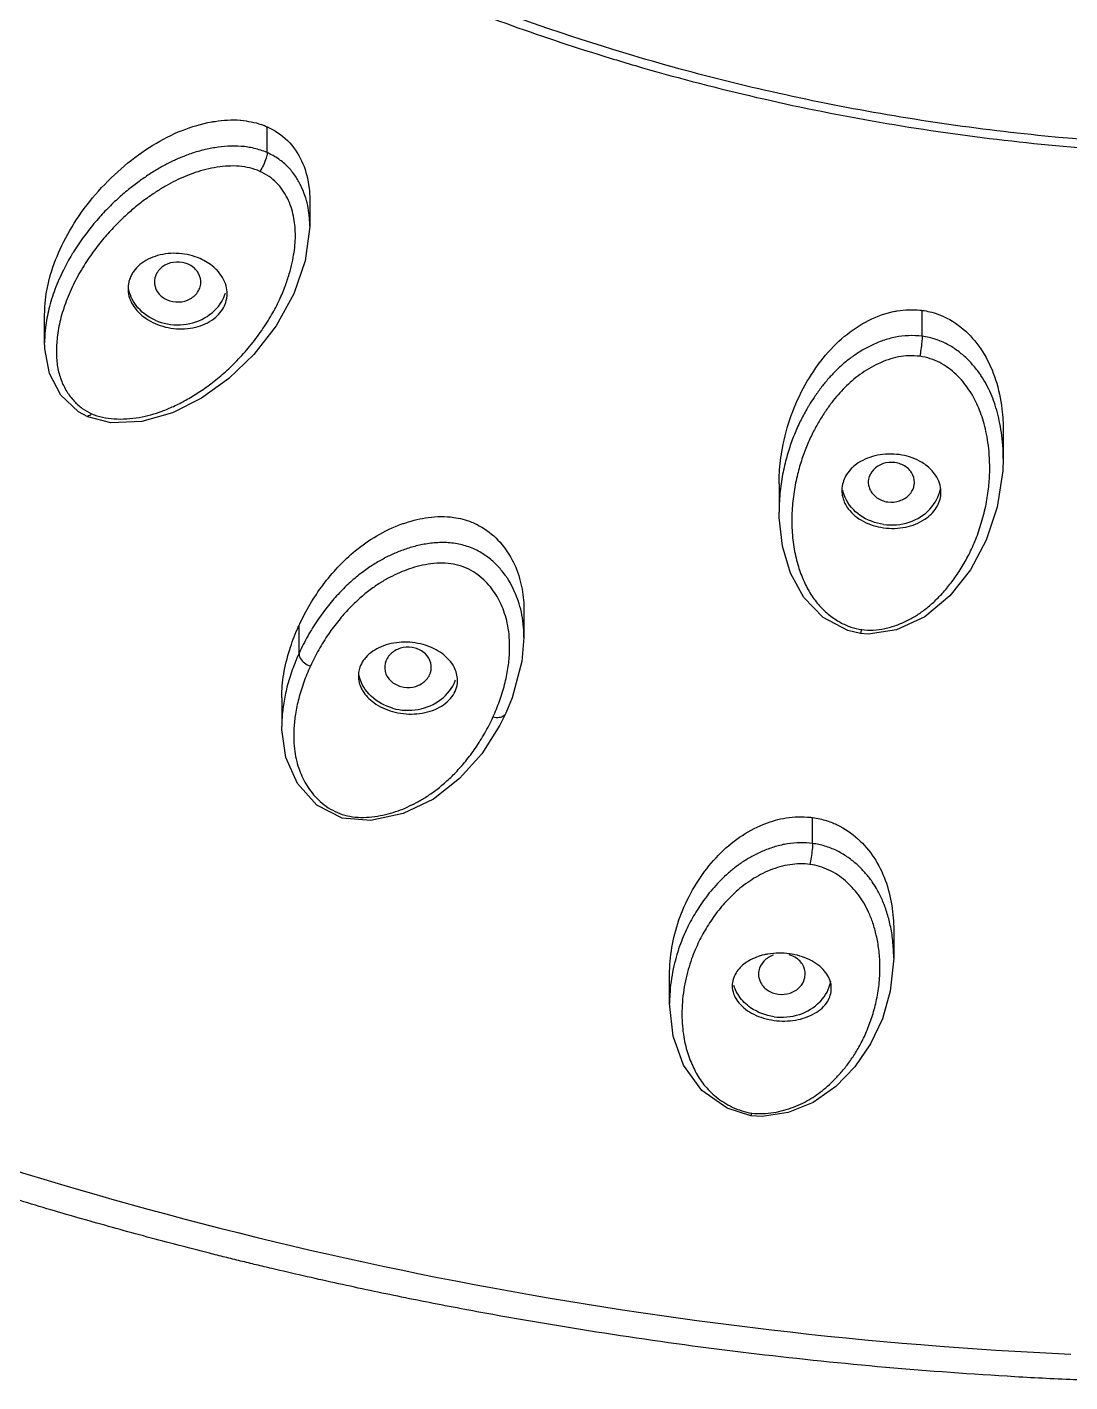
# Model space of a CAD drawing. Extents: x -1802 to -1505, y -7177 to -6757.
# Drawn here: x -1741 to -1725.22, y -6969.91 to -6949.41 of the extents above; entities that cross this region are included whole.
import ezdxf

# ---------------------------------------------------------------- set-up
doc = ezdxf.new("R2010")
doc.units = 0
doc.header["$LTSCALE"] = 5
doc.header["$MEASUREMENT"] = 0
doc.layers.add('DWG', color=7, linetype='CONTINUOUS')

msp = doc.modelspace()

# ---------------------------------------------------------------- linework, layer by layer
at = {"layer": 'DWG'}
for p, q in [((-1737.372, -6951.311), (-1737.372, -6950.919)), ((-1736.727, -6952.022), (-1736.727, -6952.428)), ((-1727.458, -6954.09), (-1727.458, -6953.698)), ((-1740.738, -6954.184), (-1740.738, -6953.755)), ((-1740.738, -6954.154), (-1740.738, -6954.184)), ((-1740.085, -6955.309), (-1740.228, -6955.231)), ((-1739.737, -6955.397), (-1740.086, -6955.309)), ((-1739.27, -6955.381), (-1739.737, -6955.397)), ((-1726.231, -6955.531), (-1726.231, -6955.942)), ((-1726.231, -6955.937), (-1726.237, -6956.125)), ((-1729.623, -6956.322), (-1729.623, -6956.75)), ((-1733.486, -6958.234), (-1733.486, -6958.648)), ((-1736.887, -6958.883), (-1736.887, -6958.461)), ((-1728.586, -6958.542), (-1728.955, -6958.343)), ((-1733.486, -6958.648), (-1733.516, -6959.011)), ((-1728.393, -6958.587), (-1728.586, -6958.542)), ((-1733.516, -6959.011), (-1733.661, -6959.56)), ((-1737.15, -6959.554), (-1737.15, -6959.989)), ((-1733.661, -6959.56), (-1733.757, -6959.793)), ((-1733.757, -6959.793), (-1733.848, -6959.976)), ((-1733.757, -6959.793), (-1733.757, -6959.793)), ((-1737.149, -6960.04), (-1737.15, -6959.989)), ((-1733.848, -6959.976), (-1734.123, -6960.407)), ((-1729.117, -6961.764), (-1729.117, -6961.372)), ((-1727.889, -6963.071), (-1727.889, -6963.5)), ((-1731.282, -6964.189), (-1731.282, -6963.75))]:
    msp.add_line(p, q, dxfattribs=at)
for points in [[(-1736.727, -6952.428), (-1736.794, -6952.948), (-1736.968, -6953.45), (-1737.236, -6953.932), (-1737.573, -6954.364), (-1737.952, -6954.73), (-1738.364, -6955.025), (-1738.803, -6955.248), (-1739.27, -6955.381)], [(-1740.665, -6954.651), (-1740.735, -6954.279), (-1740.738, -6954.152)], [(-1740.228, -6955.231), (-1740.492, -6954.98), (-1740.665, -6954.651)], [(-1726.237, -6956.125), (-1726.322, -6956.675), (-1726.489, -6957.173), (-1726.73, -6957.625), (-1727.04, -6958.018), (-1727.419, -6958.335), (-1727.847, -6958.534)], [(-1728.955, -6958.343), (-1729.249, -6958.043), (-1729.45, -6957.675), (-1729.572, -6957.268), (-1729.622, -6956.83), (-1729.623, -6956.75)], [(-1728.393, -6958.587), (-1728.386, -6958.575), (-1728.373, -6958.529)], [(-1727.847, -6958.534), (-1728.274, -6958.597), (-1728.393, -6958.587)], [(-1734.123, -6960.407), (-1734.459, -6960.783), (-1734.856, -6961.092), (-1735.312, -6961.313), (-1735.801, -6961.418), (-1736.235, -6961.379), (-1736.619, -6961.183), (-1736.913, -6960.856), (-1737.087, -6960.465), (-1737.149, -6960.04)], [(-1727.889, -6963.501), (-1727.941, -6964), (-1728.061, -6964.416), (-1728.239, -6964.798), (-1728.477, -6965.146), (-1728.766, -6965.444), (-1729.108, -6965.684), (-1729.488, -6965.835)], [(-1730.795, -6965.502), (-1731.071, -6965.118), (-1731.228, -6964.679), (-1731.282, -6964.184)], [(-1730.051, -6965.883), (-1730.412, -6965.771), (-1730.795, -6965.502)], [(-1729.488, -6965.835), (-1729.878, -6965.894), (-1730.051, -6965.883)], [(-1730.051, -6965.883), (-1730.046, -6965.877), (-1730.036, -6965.844)]]:
    msp.add_lwpolyline(points, dxfattribs=at)
for points, start_tangent, end_tangent in [([(-1778.246, -6921.242), (-1778.171, -6923.758), (-1776.957, -6931.55), (-1774.296, -6939.067), (-1770.259, -6946.111), (-1764.95, -6952.498), (-1758.508, -6958.061), (-1751.109, -6962.647), (-1742.947, -6966.136), (-1734.238, -6968.437), (-1725.208, -6969.491)], (-0.000085, -1), (0.998958, -0.04564)), ([(-1752.046, -6925.766), (-1752.027, -6926.572), (-1751.68, -6929.662), (-1750.903, -6932.694), (-1749.709, -6935.623), (-1748.114, -6938.406), (-1746.142, -6941.003), (-1743.821, -6943.376), (-1741.186, -6945.49), (-1738.275, -6947.315), (-1735.13, -6948.824), (-1732.182, -6949.88)], (0.005647, -0.999984), (0.956466, -0.291842)), ([(-1732.138, -6949.752), (-1737.115, -6947.756), (-1741.586, -6944.993), (-1745.355, -6941.594), (-1748.337, -6937.651), (-1750.441, -6933.262), (-1751.565, -6928.596), (-1751.746, -6925.77)], (-0.955944, 0.293548), (0.000073, 1)), ([(-1722.246, -6951.225), (-1725.603, -6951.06), (-1728.913, -6950.567), (-1732.138, -6949.752)], (-1, 0), (-0.955944, 0.293548)), ([(-1732.182, -6949.88), (-1731.797, -6949.995)], (0.956466, -0.291842), (0.959937, -0.280216)), ([(-1731.797, -6949.995), (-1728.325, -6950.811), (-1724.764, -6951.259), (-1722.248, -6951.351)], (0.959937, -0.280216), (1, -0.000047)), ([(-1739.923, -6951.892), (-1739.528, -6951.509), (-1739.1, -6951.199), (-1738.658, -6950.975), (-1738.211, -6950.846)], (0.665619, 0.746292), (0.984303, 0.176487)), ([(-1738.211, -6950.846), (-1738.16, -6950.838)], (0.984303, 0.176487), (0.988282, 0.152641)), ([(-1738.16, -6950.838), (-1737.778, -6950.82)], (0.988282, 0.152641), (0.9971, -0.076096)), ([(-1737.778, -6950.82), (-1737.769, -6950.821), (-1737.458, -6950.885)], (0.9971, -0.076096), (0.945754, -0.324884)), ([(-1737.458, -6950.885), (-1737.423, -6950.898)], (0.945754, -0.324884), (0.934686, -0.355474)), ([(-1737.423, -6950.898), (-1737.372, -6950.919)], (0.934686, -0.355474), (0.915448, -0.402437)), ([(-1737.372, -6950.919), (-1737.062, -6951.128)], (0.915448, -0.402437), (0.709095, -0.705113)), ([(-1738.161, -6951.236), (-1738.349, -6951.275), (-1738.528, -6951.328), (-1738.696, -6951.393), (-1738.854, -6951.466)], (-0.986933, -0.161131), (-0.893186, -0.449688)), ([(-1737.966, -6951.214), (-1738.161, -6951.236)], (-0.998389, -0.056738), (-0.986933, -0.161131)), ([(-1737.764, -6951.216), (-1737.966, -6951.214)], (-0.99696, 0.077911), (-0.998389, -0.056738)), ([(-1737.568, -6951.246), (-1737.764, -6951.216)], (-0.973378, 0.229207), (-0.99696, 0.077911)), ([(-1737.372, -6951.311), (-1737.568, -6951.246)], (-0.9154, 0.402547), (-0.973378, 0.229207)), ([(-1737.062, -6951.128), (-1736.85, -6951.436)], (0.709095, -0.705113), (0.422546, -0.906342)), ([(-1738.854, -6951.466), (-1739.005, -6951.548), (-1739.156, -6951.641), (-1739.31, -6951.747), (-1739.47, -6951.87), (-1739.636, -6952.013), (-1739.804, -6952.176)], (-0.893186, -0.449688), (-0.696569, -0.71749)), ([(-1737.372, -6951.311), (-1737.387, -6951.393), (-1737.428, -6951.5), (-1737.48, -6951.594)], (0.000115, -1), (-0.562925, -0.826508)), ([(-1737.196, -6951.41), (-1737.372, -6951.311)], (-0.818974, 0.573831), (-0.915536, 0.402236)), ([(-1737.001, -6951.589), (-1737.056, -6951.528), (-1737.196, -6951.41)], (-0.636779, 0.771047), (-0.818974, 0.573831)), ([(-1736.85, -6951.436), (-1736.743, -6951.798)], (0.422546, -0.906342), (0.145465, -0.989363)), ([(-1738.297, -6951.566), (-1738.458, -6951.613), (-1738.612, -6951.67), (-1738.758, -6951.737)], (-0.971039, -0.23892), (-0.896095, -0.443863)), ([(-1737.48, -6951.594), (-1737.635, -6951.543), (-1737.793, -6951.517), (-1737.96, -6951.515), (-1738.129, -6951.532), (-1738.297, -6951.566)], (-0.91544, 0.402455), (-0.971039, -0.23892)), ([(-1737.342, -6951.672), (-1737.48, -6951.594)], (-0.821414, 0.570332), (-0.915517, 0.40228)), ([(-1737.23, -6951.766), (-1737.342, -6951.672)], (-0.704053, 0.710148), (-0.821414, 0.570332)), ([(-1736.861, -6951.81), (-1736.944, -6951.665), (-1737.001, -6951.589)], (-0.435978, 0.899957), (-0.636779, 0.771047)), ([(-1740.255, -6952.324), (-1739.923, -6951.892)], (0.548631, 0.836065), (0.665619, 0.746292)), ([(-1738.758, -6951.737), (-1738.899, -6951.812), (-1739.041, -6951.899), (-1739.188, -6951.999), (-1739.341, -6952.116)], (-0.896095, -0.443863), (-0.77919, -0.626788)), ([(-1737.01, -6952.134), (-1737.065, -6952.002), (-1737.137, -6951.878), (-1737.23, -6951.766)], (-0.322379, 0.946611), (-0.704053, 0.710148)), ([(-1736.727, -6952.426), (-1736.727, -6952.407), (-1736.735, -6952.261), (-1736.758, -6952.111), (-1736.8, -6951.96), (-1736.861, -6951.81)], (-0.000004, 1), (-0.435978, 0.899957)), ([(-1736.743, -6951.798), (-1736.736, -6951.847)], (0.145465, -0.989363), (0.111274, -0.99379)), ([(-1736.736, -6951.847), (-1736.727, -6952.022)], (0.111274, -0.99379), (-0.000206, -1)), ([(-1739.341, -6952.116), (-1739.5, -6952.252), (-1739.662, -6952.407), (-1739.823, -6952.583), (-1739.983, -6952.785), (-1740.142, -6953.018)], (-0.77919, -0.626788), (-0.528164, -0.849142)), ([(-1739.804, -6952.176), (-1739.971, -6952.36)], (-0.696569, -0.71749), (-0.647415, -0.762137)), ([(-1736.973, -6952.27), (-1737.01, -6952.134)], (-0.209024, 0.977911), (-0.322379, 0.946611)), ([(-1736.948, -6952.677), (-1736.944, -6952.54), (-1736.952, -6952.405), (-1736.973, -6952.27)], (0.071712, 0.997425), (-0.209024, 0.977911)), ([(-1740.664, -6953.212), (-1740.504, -6952.773), (-1740.255, -6952.324)], (0.255178, 0.966894), (0.548631, 0.836065)), ([(-1739.971, -6952.36), (-1740.137, -6952.571), (-1740.302, -6952.814), (-1740.326, -6952.854)], (-0.647415, -0.762137), (-0.514739, -0.857347)), ([(-1737.037, -6953.147), (-1736.993, -6952.976), (-1736.964, -6952.82), (-1736.948, -6952.677)], (0.280884, 0.959742), (0.071712, 0.997425)), ([(-1740.326, -6952.854), (-1740.454, -6953.087)], (-0.514739, -0.857347), (-0.446959, -0.894554)), ([(-1738.705, -6952.837), (-1739.032, -6952.869), (-1739.297, -6953.006)], (-0.997306, 0.073353), (-0.76408, -0.645122)), ([(-1738.386, -6952.915), (-1738.705, -6952.837)], (-0.915446, 0.402441), (-0.997306, 0.073353)), ([(-1738.179, -6953.044), (-1738.386, -6952.915)], (-0.756588, 0.653892), (-0.915446, 0.402441)), ([(-1740.454, -6953.087), (-1740.582, -6953.38), (-1740.674, -6953.676), (-1740.724, -6953.955)], (-0.446959, -0.894554), (-0.113876, -0.993495)), ([(-1740.142, -6953.018), (-1740.289, -6953.28), (-1740.412, -6953.56), (-1740.5, -6953.841)], (-0.528164, -0.849142), (-0.239305, -0.970944)), ([(-1739.39, -6953.106), (-1739.423, -6953.159)], (-0.584833, -0.811154), (-0.476485, -0.879183)), ([(-1739.297, -6953.006), (-1739.39, -6953.106)], (-0.76408, -0.645122), (-0.584833, -0.811154)), ([(-1738.567, -6952.999), (-1738.744, -6952.967), (-1738.917, -6953.015), (-1739.039, -6953.131), (-1739.076, -6953.285)], (-0.915446, 0.402441), (0.05924, -0.998244)), ([(-1738.488, -6953.047), (-1738.567, -6952.999)], (-0.782246, 0.62297), (-0.915446, 0.402441)), ([(-1738.386, -6953.344), (-1738.376, -6953.253), (-1738.432, -6953.104), (-1738.488, -6953.047)], (0.282857, 0.959162), (-0.782246, 0.62297)), ([(-1738.13, -6953.091), (-1738.179, -6953.044)], (-0.689792, 0.724007), (-0.756588, 0.653892)), ([(-1737.977, -6953.445), (-1737.993, -6953.326), (-1738.13, -6953.091)], (-0.000437, 1), (-0.689792, 0.724007)), ([(-1740.73, -6953.589), (-1740.664, -6953.212)], (0.087753, 0.996142), (0.255178, 0.966894)), ([(-1739.496, -6955.339), (-1739.308, -6955.317), (-1739.131, -6955.278), (-1738.962, -6955.223), (-1738.787, -6955.15), (-1738.603, -6955.056), (-1738.414, -6954.943), (-1738.221, -6954.808), (-1738.027, -6954.649), (-1737.829, -6954.46), (-1737.633, -6954.24), (-1737.454, -6954.003), (-1737.303, -6953.765), (-1737.185, -6953.539), (-1737.099, -6953.333), (-1737.037, -6953.147)], (0.998066, 0.062157), (0.280884, 0.959742)), ([(-1739.465, -6953.272), (-1739.476, -6953.367)], (-0.212886, -0.977077), (-0.001298, -0.999999)), ([(-1739.423, -6953.159), (-1739.452, -6953.225), (-1739.465, -6953.272)], (-0.476485, -0.879183), (-0.212886, -0.977077)), ([(-1739.076, -6953.285), (-1739.068, -6953.335)], (0.05924, -0.998244), (0.254314, -0.967122)), ([(-1739.068, -6953.335), (-1739.02, -6953.434), (-1738.885, -6953.539)], (0.254314, -0.967122), (0.915446, -0.402441)), ([(-1739.476, -6953.367), (-1739.462, -6953.481), (-1739.439, -6953.547)], (-0.001298, -0.999999), (0.388155, -0.921594)), ([(-1739.067, -6953.846), (-1739.355, -6953.622), (-1739.469, -6953.361)], (-0.915446, 0.402441), (-0.165717, 0.986173)), ([(-1739.067, -6953.846), (-1738.687, -6953.916), (-1738.318, -6953.812), (-1738.058, -6953.563), (-1738.003, -6953.438)], (0.915446, -0.402441), (0.297165, 0.954826)), ([(-1738.885, -6953.539), (-1738.708, -6953.571), (-1738.535, -6953.523), (-1738.413, -6953.406), (-1738.386, -6953.344)], (0.915446, -0.402441), (0.282857, 0.959162)), ([(-1738.006, -6953.603), (-1737.998, -6953.58), (-1737.977, -6953.445)], (0.362054, 0.932157), (-0.000437, 1)), ([(-1740.738, -6953.755), (-1740.733, -6953.628)], (0.001994, 0.999998), (0.06942, 0.997588)), ([(-1740.733, -6953.628), (-1740.73, -6953.589)], (0.06942, 0.997588), (0.087753, 0.996142)), ([(-1739.439, -6953.547), (-1739.324, -6953.719), (-1739.067, -6953.897)], (0.388155, -0.921594), (0.915446, -0.402441)), ([(-1739.067, -6953.897), (-1738.745, -6953.975), (-1738.416, -6953.942), (-1738.15, -6953.801), (-1738.006, -6953.603)], (0.915446, -0.402441), (0.362054, 0.932157)), ([(-1728.269, -6953.851), (-1727.867, -6953.71)], (0.893158, 0.449743), (0.981935, 0.189221)), ([(-1727.867, -6953.71), (-1727.836, -6953.705)], (0.981935, 0.189221), (0.986192, 0.165608)), ([(-1727.836, -6953.705), (-1727.494, -6953.694)], (0.986192, 0.165608), (0.994416, -0.105527)), ([(-1727.494, -6953.694), (-1727.458, -6953.698)], (0.994416, -0.105527), (0.990792, -0.13539)), ([(-1727.458, -6953.698), (-1727.344, -6953.719)], (0.990792, -0.13539), (0.972603, -0.232473)), ([(-1727.344, -6953.719), (-1727.086, -6953.814), (-1726.764, -6954.049)], (0.972603, -0.232473), (0.713047, -0.701116)), ([(-1740.5, -6953.841), (-1740.548, -6954.104), (-1740.56, -6954.339)], (-0.239305, -0.970944), (0.012378, -0.999923)), ([(-1729.441, -6955.29), (-1729.228, -6954.824), (-1728.956, -6954.419), (-1728.634, -6954.09), (-1728.269, -6953.851)], (0.338192, 0.941077), (0.893158, 0.449743)), ([(-1740.724, -6953.955), (-1740.738, -6954.154)], (-0.113876, -0.993495), (-0.015493, -0.99988)), ([(-1727.667, -6954.081), (-1727.863, -6954.104), (-1728.052, -6954.155), (-1728.226, -6954.228)], (-0.999179, -0.040507), (-0.901003, -0.433814)), ([(-1727.458, -6954.09), (-1727.667, -6954.081)], (-0.990778, 0.135495), (-0.999179, -0.040507)), ([(-1727.458, -6954.09), (-1727.464, -6954.175), (-1727.478, -6954.289), (-1727.496, -6954.393)], (0.00009, -1), (-0.204212, -0.978927)), ([(-1726.784, -6954.427), (-1726.919, -6954.312), (-1727.078, -6954.212), (-1727.254, -6954.137), (-1727.458, -6954.09)], (-0.72013, 0.693839), (-0.990819, 0.135194)), ([(-1726.764, -6954.049), (-1726.519, -6954.363), (-1726.348, -6954.747)], (0.713047, -0.701116), (0.304967, -0.952363)), ([(-1740.56, -6954.339), (-1740.542, -6954.553)], (0.012378, -0.999923), (0.170178, -0.985413)), ([(-1728.226, -6954.228), (-1728.386, -6954.314), (-1728.532, -6954.412), (-1728.664, -6954.518), (-1728.781, -6954.628), (-1728.89, -6954.746), (-1728.993, -6954.873), (-1729.094, -6955.015), (-1729.17, -6955.133)], (-0.901003, -0.433814), (-0.519715, -0.85434)), ([(-1740.542, -6954.553), (-1740.489, -6954.75), (-1740.403, -6954.925)], (0.170178, -0.985413), (0.525252, -0.850947)), ([(-1727.974, -6954.445), (-1728.125, -6954.506), (-1728.268, -6954.582), (-1728.4, -6954.669)], (-0.947103, -0.320928), (-0.80935, -0.587326)), ([(-1727.496, -6954.393), (-1727.66, -6954.386), (-1727.818, -6954.403), (-1727.974, -6954.445)], (-0.99079, 0.135408), (-0.947103, -0.320928)), ([(-1726.945, -6954.669), (-1727.062, -6954.571), (-1727.194, -6954.489), (-1727.336, -6954.43), (-1727.496, -6954.393)], (-0.724779, 0.688981), (-0.990814, 0.13523)), ([(-1726.609, -6954.628), (-1726.668, -6954.553), (-1726.784, -6954.427)], (-0.591805, 0.806081), (-0.72013, 0.693839)), ([(-1728.4, -6954.669), (-1728.52, -6954.764), (-1728.628, -6954.865), (-1728.73, -6954.974), (-1728.827, -6955.093), (-1728.923, -6955.227), (-1729.019, -6955.378)], (-0.80935, -0.587326), (-0.509243, -0.860623)), ([(-1726.841, -6954.78), (-1726.945, -6954.669)], (-0.643757, 0.76523), (-0.724779, 0.688981)), ([(-1726.569, -6954.685), (-1726.609, -6954.628)], (-0.556262, 0.831007), (-0.591805, 0.806081)), ([(-1726.487, -6954.82), (-1726.569, -6954.685)], (-0.474965, 0.880005), (-0.556262, 0.831007)), ([(-1726.348, -6954.747), (-1726.252, -6955.191)], (0.304967, -0.952363), (0.122585, -0.992458)), ([(-1740.403, -6954.925), (-1740.293, -6955.07), (-1740.169, -6955.181), (-1740.027, -6955.262)], (0.525252, -0.850947), (0.915292, -0.402791)), ([(-1726.616, -6955.145), (-1726.677, -6955.02), (-1726.752, -6954.898), (-1726.841, -6954.78)], (-0.401646, 0.915795), (-0.643757, 0.76523)), ([(-1726.321, -6955.246), (-1726.366, -6955.097), (-1726.421, -6954.957), (-1726.487, -6954.82)], (-0.259162, 0.965834), (-0.474965, 0.880005)), ([(-1729.17, -6955.133), (-1729.194, -6955.173), (-1729.291, -6955.352)], (-0.519715, -0.85434), (-0.449429, -0.893316)), ([(-1726.565, -6955.276), (-1726.616, -6955.145)], (-0.329271, 0.944235), (-0.401646, 0.915795)), ([(-1740.084, -6955.29), (-1740.027, -6955.262)], (0.99835, -0.057424), (0.578739, 0.815513)), ([(-1740.027, -6955.262), (-1739.863, -6955.315)], (0.915615, -0.402057), (0.97668, -0.214699)), ([(-1739.863, -6955.315), (-1739.686, -6955.339), (-1739.496, -6955.339)], (0.97668, -0.214699), (0.998066, 0.062157)), ([(-1729.574, -6955.786), (-1729.441, -6955.29)], (0.178805, 0.983885), (0.338192, 0.941077)), ([(-1729.291, -6955.352), (-1729.382, -6955.55)], (-0.449429, -0.893316), (-0.385223, -0.922823)), ([(-1729.019, -6955.378), (-1729.112, -6955.548)], (-0.509243, -0.860623), (-0.451681, -0.892179)), ([(-1726.522, -6955.415), (-1726.565, -6955.276)], (-0.260727, 0.965413), (-0.329271, 0.944235)), ([(-1726.283, -6955.41), (-1726.321, -6955.246)], (-0.19415, 0.980972), (-0.259162, 0.965834)), ([(-1726.252, -6955.191), (-1726.236, -6955.359)], (0.122585, -0.992458), (0.062243, -0.998061)), ([(-1726.236, -6955.359), (-1726.231, -6955.531)], (0.062243, -0.998061), (0.000866, -1)), ([(-1729.382, -6955.55), (-1729.464, -6955.768), (-1729.533, -6956.011), (-1729.588, -6956.285), (-1729.619, -6956.583), (-1729.623, -6956.743)], (-0.385223, -0.922823), (-0.000069, -1)), ([(-1729.112, -6955.548), (-1729.2, -6955.737), (-1729.278, -6955.945), (-1729.345, -6956.178)], (-0.451681, -0.892179), (-0.238811, -0.971066)), ([(-1726.486, -6955.57), (-1726.522, -6955.415)], (-0.195166, 0.98077), (-0.260727, 0.965413)), ([(-1726.457, -6955.743), (-1726.486, -6955.57)], (-0.127795, 0.991801), (-0.195166, 0.98077)), ([(-1726.231, -6955.937), (-1726.235, -6955.793), (-1726.253, -6955.592), (-1726.283, -6955.41)], (-0.002014, 0.999998), (-0.19415, 0.980972)), ([(-1729.619, -6956.157), (-1729.574, -6955.786)], (0.058032, 0.998315), (0.178805, 0.983885)), ([(-1726.437, -6956.153), (-1726.44, -6955.936), (-1726.457, -6955.743)], (0.02783, 0.999613), (-0.127795, 0.991801)), ([(-1728.136, -6955.891), (-1728.427, -6956.007)], (-0.980161, -0.198203), (-0.83511, -0.550082)), ([(-1727.808, -6955.881), (-1728.136, -6955.891)], (-0.990792, 0.135394), (-0.980161, -0.198203)), ([(-1727.871, -6956.001), (-1728.05, -6956.017)], (-0.990792, 0.135394), (-0.949591, -0.31349)), ([(-1727.586, -6956.371), (-1727.58, -6956.345), (-1727.599, -6956.19), (-1727.706, -6956.064), (-1727.871, -6956.001)], (0.278012, 0.960578), (-0.990792, 0.135394)), ([(-1727.499, -6955.979), (-1727.808, -6955.881)], (-0.881748, 0.471721), (-0.990792, 0.135394)), ([(-1727.348, -6956.085), (-1727.499, -6955.979)], (-0.735065, 0.677996), (-0.881748, 0.471721)), ([(-1729.623, -6956.322), (-1729.623, -6956.276), (-1729.619, -6956.157)], (0.000604, 1), (0.058032, 0.998315)), ([(-1729.345, -6956.178), (-1729.398, -6956.441)], (-0.238811, -0.971066), (-0.152957, -0.988233)), ([(-1728.544, -6956.105), (-1728.618, -6956.207), (-1728.657, -6956.3)], (-0.681074, -0.732215), (-0.280706, -0.959794)), ([(-1728.518, -6956.079), (-1728.544, -6956.105)], (-0.726142, -0.687545), (-0.681074, -0.732215)), ([(-1728.427, -6956.007), (-1728.518, -6956.079)], (-0.83511, -0.550082), (-0.726142, -0.687545)), ([(-1728.05, -6956.017), (-1728.196, -6956.109), (-1728.27, -6956.251)], (-0.949591, -0.31349), (-0.178436, -0.983951)), ([(-1727.209, -6956.281), (-1727.275, -6956.165), (-1727.348, -6956.085)], (-0.379941, 0.925011), (-0.735065, 0.677996)), ([(-1726.498, -6956.662), (-1726.455, -6956.398), (-1726.437, -6956.153)], (0.206235, 0.978503), (0.02783, 0.999613)), ([(-1728.657, -6956.3), (-1728.675, -6956.421)], (-0.280706, -0.959794), (-0.007137, -0.999975)), ([(-1728.27, -6956.251), (-1728.263, -6956.375)], (-0.178436, -0.983951), (0.286299, -0.95814)), ([(-1728.263, -6956.375), (-1728.251, -6956.406), (-1728.145, -6956.532), (-1727.98, -6956.596)], (0.286299, -0.95814), (0.990792, -0.135394)), ([(-1728.042, -6956.937), (-1727.656, -6956.902), (-1727.342, -6956.705), (-1727.184, -6956.399)], (0.990792, -0.135394), (0.178434, 0.983952)), ([(-1727.98, -6956.596), (-1727.8, -6956.579), (-1727.654, -6956.488), (-1727.586, -6956.371)], (0.990792, -0.135394), (0.278012, 0.960578)), ([(-1727.175, -6956.448), (-1727.177, -6956.406), (-1727.209, -6956.281)], (0.007489, 0.999972), (-0.379941, 0.925011)), ([(-1729.398, -6956.441), (-1729.428, -6956.727), (-1729.428, -6957.024)], (-0.152957, -0.988233), (0.054556, -0.998511)), ([(-1728.675, -6956.421), (-1728.674, -6956.454), (-1728.661, -6956.529)], (-0.007137, -0.999975), (0.254406, -0.967098)), ([(-1728.042, -6956.937), (-1728.397, -6956.8), (-1728.625, -6956.529), (-1728.661, -6956.418)], (-0.990792, 0.135394), (-0.211328, 0.977415)), ([(-1728.661, -6956.529), (-1728.578, -6956.699), (-1728.354, -6956.888), (-1728.042, -6956.987)], (0.254406, -0.967098), (0.990792, -0.135394)), ([(-1727.247, -6956.687), (-1727.228, -6956.655), (-1727.175, -6956.448)], (0.535246, 0.844696), (0.007489, 0.999972)), ([(-1735.275, -6956.911), (-1734.933, -6956.832), (-1734.548, -6956.83), (-1734.278, -6956.901)], (0.950358, 0.311159), (0.928764, -0.37067)), ([(-1728.042, -6956.987), (-1727.711, -6956.977), (-1727.419, -6956.858), (-1727.247, -6956.687)], (0.990792, -0.135394), (0.535246, 0.844696)), ([(-1727.684, -6958.391), (-1727.536, -6958.308), (-1727.401, -6958.211), (-1727.269, -6958.096), (-1727.137, -6957.96), (-1727.007, -6957.802), (-1726.884, -6957.624), (-1726.768, -6957.423), (-1726.661, -6957.193), (-1726.569, -6956.934), (-1726.498, -6956.662)], (0.896209, 0.443632), (0.206235, 0.978503)), ([(-1736.299, -6957.582), (-1736.033, -6957.333), (-1735.711, -6957.108), (-1735.333, -6956.93), (-1735.275, -6956.911)], (0.685135, 0.728416), (0.950358, 0.311159)), ([(-1734.278, -6956.901), (-1734.201, -6956.935), (-1733.91, -6957.142), (-1733.689, -6957.427)], (0.928764, -0.37067), (0.500477, -0.86575)), ([(-1729.428, -6957.024), (-1729.395, -6957.313)], (0.054556, -0.998511), (0.175594, -0.984463)), ([(-1734.293, -6957.287), (-1734.497, -6957.23), (-1734.71, -6957.211), (-1734.92, -6957.226), (-1735.116, -6957.263), (-1735.294, -6957.317), (-1735.459, -6957.382)], (-0.93187, 0.362793), (-0.914093, -0.405505)), ([(-1735.459, -6957.382), (-1735.617, -6957.46), (-1735.776, -6957.553), (-1735.94, -6957.668)], (-0.914093, -0.405505), (-0.795897, -0.605432)), ([(-1734.111, -6957.379), (-1734.293, -6957.287)], (-0.846724, 0.532033), (-0.93187, 0.362793)), ([(-1733.957, -6957.494), (-1734.111, -6957.379)], (-0.747415, 0.664357), (-0.846724, 0.532033)), ([(-1733.689, -6957.427), (-1733.551, -6957.753)], (0.500477, -0.86575), (0.276947, -0.960885)), ([(-1729.395, -6957.313), (-1729.332, -6957.573), (-1729.247, -6957.799), (-1729.142, -6957.996)], (0.175594, -0.984463), (0.53621, -0.844085)), ([(-1736.525, -6957.852), (-1736.299, -6957.582)], (0.599328, 0.800504), (0.685135, 0.728416)), ([(-1734.393, -6957.582), (-1734.55, -6957.538), (-1734.718, -6957.523), (-1734.892, -6957.533), (-1735.061, -6957.564), (-1735.219, -6957.609), (-1735.367, -6957.667), (-1735.512, -6957.736)], (-0.933215, 0.359318), (-0.884938, -0.465709)), ([(-1734.249, -6957.654), (-1734.393, -6957.582)], (-0.850828, 0.525445), (-0.933215, 0.359318)), ([(-1733.765, -6957.71), (-1733.833, -6957.622), (-1733.957, -6957.494)], (-0.579581, 0.814915), (-0.747415, 0.664357)), ([(-1736.108, -6957.808), (-1736.277, -6957.972)], (-0.744163, -0.667999), (-0.687938, -0.725769)), ([(-1735.94, -6957.668), (-1736.108, -6957.808)], (-0.795897, -0.605432), (-0.744163, -0.667999)), ([(-1735.512, -6957.736), (-1735.658, -6957.82), (-1735.81, -6957.925), (-1735.969, -6958.055)], (-0.884938, -0.465709), (-0.748417, -0.663228)), ([(-1734.122, -6957.748), (-1734.249, -6957.654)], (-0.753133, 0.657869), (-0.850828, 0.525445)), ([(-1733.929, -6957.969), (-1734.015, -6957.856), (-1734.122, -6957.748)], (-0.554291, 0.832323), (-0.753133, 0.657869)), ([(-1733.736, -6957.752), (-1733.765, -6957.71)], (-0.548802, 0.835952), (-0.579581, 0.814915)), ([(-1733.545, -6958.178), (-1733.596, -6958.025), (-1733.659, -6957.885), (-1733.736, -6957.752)], (-0.261642, 0.965165), (-0.548802, 0.835952)), ([(-1733.551, -6957.753), (-1733.492, -6958.082)], (0.276947, -0.960885), (0.079304, -0.99685)), ([(-1736.277, -6957.972), (-1736.442, -6958.161), (-1736.604, -6958.379), (-1736.757, -6958.626), (-1736.887, -6958.883)], (-0.687938, -0.725769), (-0.414626, -0.909992)), ([(-1736.721, -6958.144), (-1736.525, -6957.852)], (0.511716, 0.859154), (0.599328, 0.800504)), ([(-1733.86, -6958.087), (-1733.929, -6957.969)], (-0.459883, 0.88798), (-0.554291, 0.832323)), ([(-1729.142, -6957.996), (-1729.012, -6958.168), (-1728.86, -6958.31), (-1728.699, -6958.418), (-1728.538, -6958.49), (-1728.373, -6958.529)], (0.53621, -0.844085), (0.990744, -0.135745)), ([(-1736.87, -6958.424), (-1736.721, -6958.144)], (0.428819, 0.90339), (0.511716, 0.859154)), ([(-1736.129, -6958.209), (-1736.287, -6958.388), (-1736.443, -6958.596)], (-0.691854, -0.722038), (-0.565035, -0.825067)), ([(-1735.969, -6958.055), (-1736.129, -6958.209)], (-0.748417, -0.663228), (-0.691854, -0.722038)), ([(-1733.802, -6958.214), (-1733.86, -6958.087)], (-0.364649, 0.931145), (-0.459883, 0.88798)), ([(-1733.756, -6958.353), (-1733.802, -6958.214)], (-0.264277, 0.964447), (-0.364649, 0.931145)), ([(-1733.486, -6958.646), (-1733.489, -6958.542), (-1733.509, -6958.349), (-1733.545, -6958.178)], (0, 1), (-0.261642, 0.965165)), ([(-1733.492, -6958.082), (-1733.486, -6958.234)], (0.079304, -0.99685), (-0.000095, -1)), ([(-1736.914, -6958.521), (-1736.887, -6958.461)], (0.399722, 0.916636), (0.417935, 0.908477)), ([(-1736.887, -6958.461), (-1736.87, -6958.424)], (0.417935, 0.908477), (0.428819, 0.90339)), ([(-1733.704, -6958.891), (-1733.704, -6958.689), (-1733.722, -6958.51), (-1733.756, -6958.353)], (0.052207, 0.998636), (-0.264277, 0.964447)), ([(-1728.199, -6958.536), (-1728.025, -6958.512), (-1727.849, -6958.462), (-1727.684, -6958.391)], (0.998493, 0.054876), (0.896209, 0.443632)), ([(-1737.03, -6958.831), (-1736.914, -6958.521)], (0.300417, 0.953808), (0.399722, 0.916636)), ([(-1736.443, -6958.596), (-1736.59, -6958.832)], (-0.565035, -0.825067), (-0.492476, -0.870326)), ([(-1728.373, -6958.529), (-1728.199, -6958.536)], (0.990846, -0.135), (0.998493, 0.054876)), ([(-1737.12, -6959.202), (-1737.03, -6958.831)], (0.161771, 0.986828), (0.300417, 0.953808)), ([(-1736.59, -6958.832), (-1736.716, -6959.079)], (-0.492476, -0.870326), (-0.417213, -0.908809)), ([(-1735.336, -6958.719), (-1735.648, -6958.788), (-1735.88, -6958.95)], (-0.998838, -0.048202), (-0.655085, -0.755555)), ([(-1735.312, -6958.801), (-1735.475, -6958.873), (-1735.575, -6959.005)], (-0.983732, -0.17964), (-0.349156, -0.937065)), ([(-1735.009, -6958.755), (-1735.336, -6958.719)], (-0.96288, 0.269931), (-0.998838, -0.048202)), ([(-1735.13, -6958.809), (-1735.312, -6958.801)], (-0.96288, 0.269931), (-0.983732, -0.17964)), ([(-1735.056, -6958.839), (-1735.13, -6958.809)], (-0.885209, 0.465193), (-0.96288, 0.269931)), ([(-1734.898, -6959.175), (-1734.895, -6959.035), (-1734.977, -6958.895), (-1735.056, -6958.839)], (0.281119, 0.959673), (-0.885209, 0.465193)), ([(-1734.752, -6958.871), (-1735.009, -6958.755)], (-0.831936, 0.554871), (-0.96288, 0.269931)), ([(-1734.724, -6958.891), (-1734.752, -6958.871)], (-0.806492, 0.591245), (-0.831936, 0.554871)), ([(-1736.887, -6958.883), (-1736.991, -6959.139), (-1737.071, -6959.399), (-1737.121, -6959.643)], (-0.414626, -0.909992), (-0.155896, -0.987773)), ([(-1736.887, -6958.883), (-1736.871, -6958.961)], (-0.120063, -0.992766), (0.46015, -0.887841)), ([(-1736.871, -6958.961), (-1736.808, -6959.033), (-1736.716, -6959.079)], (0.46015, -0.887841), (0.96099, -0.276583)), ([(-1735.917, -6958.998), (-1735.968, -6959.099)], (-0.558227, -0.829688), (-0.333036, -0.942914)), ([(-1735.88, -6958.95), (-1735.917, -6958.998)], (-0.655085, -0.755555), (-0.558227, -0.829688)), ([(-1735.575, -6959.005), (-1735.586, -6959.156)], (-0.349156, -0.937065), (0.206987, -0.978344)), ([(-1734.491, -6959.296), (-1734.541, -6959.098), (-1734.724, -6958.891)], (-0.007624, 0.999971), (-0.806492, 0.591245)), ([(-1733.727, -6959.116), (-1733.704, -6958.891)], (0.153333, 0.988175), (0.052207, 0.998636)), ([(-1737.15, -6959.554), (-1737.12, -6959.202)], (0.000056, 1), (0.161771, 0.986828)), ([(-1736.716, -6959.079), (-1736.817, -6959.325), (-1736.894, -6959.574)], (-0.417214, -0.908808), (-0.250545, -0.968105)), ([(-1735.987, -6959.177), (-1735.99, -6959.229)], (-0.129825, -0.991537), (0.008235, -0.999966)), ([(-1735.99, -6959.229), (-1735.943, -6959.422), (-1735.926, -6959.452)], (0.008235, -0.999966), (0.508454, -0.861089)), ([(-1735.968, -6959.099), (-1735.987, -6959.177)], (-0.333036, -0.942914), (-0.129825, -0.991537)), ([(-1735.472, -6959.718), (-1735.798, -6959.535), (-1735.974, -6959.237), (-1735.976, -6959.227)], (-0.96288, 0.269931), (-0.219096, 0.975703)), ([(-1735.586, -6959.156), (-1735.585, -6959.163), (-1735.502, -6959.304), (-1735.349, -6959.389)], (0.206987, -0.978344), (0.96288, -0.269931)), ([(-1735.349, -6959.389), (-1735.167, -6959.397), (-1735.004, -6959.326), (-1734.904, -6959.193), (-1734.898, -6959.175)], (0.96288, -0.269931), (0.281119, 0.959673)), ([(-1733.778, -6959.36), (-1733.727, -6959.116)], (0.249714, 0.96832), (0.153333, 0.988175)), ([(-1735.926, -6959.452), (-1735.759, -6959.631), (-1735.472, -6959.768)], (0.508454, -0.861089), (0.96288, -0.269931)), ([(-1735.472, -6959.718), (-1735.085, -6959.735), (-1734.739, -6959.583), (-1734.527, -6959.302), (-1734.523, -6959.29)], (0.96288, -0.269931), (0.328002, 0.944677)), ([(-1735.472, -6959.768), (-1735.144, -6959.805), (-1734.83, -6959.735), (-1734.597, -6959.571), (-1734.493, -6959.341), (-1734.491, -6959.296)], (0.96288, -0.269931), (-0.007624, 0.999971)), ([(-1733.856, -6959.613), (-1733.778, -6959.36)], (0.338818, 0.940852), (0.249714, 0.96832)), ([(-1737.121, -6959.643), (-1737.146, -6959.863)], (-0.155896, -0.987773), (-0.060309, -0.99818)), ([(-1736.894, -6959.574), (-1736.942, -6959.806)], (-0.250545, -0.968105), (-0.15757, -0.987508)), ([(-1733.954, -6959.853), (-1733.856, -6959.613)], (0.417136, 0.908844), (0.338818, 0.940852)), ([(-1737.146, -6959.863), (-1737.15, -6959.988)], (-0.060309, -0.99818), (0.000015, -1)), ([(-1736.942, -6959.806), (-1736.966, -6960.015), (-1736.968, -6960.203)], (-0.15757, -0.987508), (0.038456, -0.99926)), ([(-1734.367, -6960.518), (-1734.219, -6960.32), (-1734.078, -6960.094), (-1733.954, -6959.853)], (0.631353, 0.775496), (0.417134, 0.908845)), ([(-1733.758, -6959.793), (-1733.782, -6959.827), (-1733.858, -6959.86), (-1733.954, -6959.853)], (-0.426756, -0.904367), (-0.964724, 0.263262)), ([(-1736.968, -6960.203), (-1736.953, -6960.372), (-1736.924, -6960.522), (-1736.882, -6960.656)], (0.038456, -0.99926), (0.344999, -0.938603)), ([(-1736.882, -6960.656), (-1736.83, -6960.778), (-1736.767, -6960.891), (-1736.69, -6961), (-1736.594, -6961.105), (-1736.478, -6961.201), (-1736.344, -6961.28), (-1736.197, -6961.335), (-1736.037, -6961.364), (-1735.869, -6961.368), (-1735.701, -6961.35), (-1735.54, -6961.316), (-1735.391, -6961.27), (-1735.25, -6961.213), (-1735.11, -6961.145), (-1734.968, -6961.062), (-1734.821, -6960.96), (-1734.67, -6960.836), (-1734.517, -6960.689), (-1734.367, -6960.518)], (0.344999, -0.938603), (0.631353, 0.775496)), ([(-1730.845, -6962.323), (-1730.578, -6961.98), (-1730.264, -6961.7), (-1729.909, -6961.496)], (0.548831, 0.835933), (0.915341, 0.402679)), ([(-1729.909, -6961.496), (-1729.838, -6961.467)], (0.915341, 0.402679), (0.931285, 0.364292)), ([(-1729.838, -6961.467), (-1729.519, -6961.378)], (0.931285, 0.364292), (0.987001, 0.160715)), ([(-1729.519, -6961.378), (-1729.15, -6961.368)], (0.987001, 0.160715), (0.993949, -0.109844)), ([(-1729.15, -6961.368), (-1729.117, -6961.372)], (0.993949, -0.109844), (0.990792, -0.135391)), ([(-1729.117, -6961.372), (-1729.007, -6961.392)], (0.990792, -0.135391), (0.975153, -0.221531)), ([(-1729.007, -6961.392), (-1728.81, -6961.453)], (0.975153, -0.221531), (0.925805, -0.378)), ([(-1728.81, -6961.453), (-1728.745, -6961.482), (-1728.431, -6961.695)], (0.925805, -0.378), (0.742083, -0.670308)), ([(-1728.431, -6961.695), (-1728.188, -6961.979), (-1728.017, -6962.32)], (0.742083, -0.670308), (0.34422, -0.938889)), ([(-1729.856, -6961.874), (-1730.016, -6961.951)], (-0.921833, -0.387586), (-0.881908, -0.471422)), ([(-1729.307, -6961.753), (-1729.497, -6961.769), (-1729.682, -6961.812), (-1729.856, -6961.874)], (-0.999878, -0.015648), (-0.921833, -0.387586)), ([(-1729.117, -6961.764), (-1729.307, -6961.753)], (-0.990794, 0.13538), (-0.999878, -0.015648)), ([(-1729.117, -6961.764), (-1729.123, -6961.855), (-1729.138, -6961.977), (-1729.157, -6962.082)], (-0.000007, -1), (-0.220272, -0.975439)), ([(-1728.597, -6961.964), (-1728.756, -6961.872), (-1728.932, -6961.804), (-1729.117, -6961.764)], (-0.827806, 0.561015), (-0.990788, 0.135419)), ([(-1730.016, -6961.951), (-1730.164, -6962.038), (-1730.299, -6962.134), (-1730.421, -6962.237), (-1730.532, -6962.345), (-1730.633, -6962.457)], (-0.881908, -0.471422), (-0.646716, -0.762731)), ([(-1729.612, -6962.117), (-1729.761, -6962.169), (-1729.904, -6962.235), (-1730.037, -6962.312)], (-0.962371, -0.271741), (-0.843569, -0.537021)), ([(-1729.157, -6962.082), (-1729.307, -6962.073), (-1729.46, -6962.085), (-1729.612, -6962.117)], (-0.99079, 0.135406), (-0.962371, -0.271741)), ([(-1728.74, -6962.24), (-1728.871, -6962.166), (-1729.013, -6962.113), (-1729.157, -6962.082)], (-0.834808, 0.55054), (-0.990776, 0.135509)), ([(-1728.459, -6962.071), (-1728.597, -6961.964)], (-0.750408, 0.660975), (-0.827806, 0.561015)), ([(-1728.341, -6962.187), (-1728.459, -6962.071)], (-0.673347, 0.739327), (-0.750408, 0.660975)), ([(-1731.06, -6962.716), (-1730.845, -6962.323)], (0.404271, 0.914639), (0.548831, 0.835933)), ([(-1730.037, -6962.312), (-1730.16, -6962.397), (-1730.273, -6962.491)], (-0.843569, -0.537021), (-0.746803, -0.665045)), ([(-1728.621, -6962.33), (-1728.74, -6962.24)], (-0.757705, 0.652597), (-0.834808, 0.55054)), ([(-1728.516, -6962.432), (-1728.621, -6962.33)], (-0.680456, 0.732789), (-0.757705, 0.652597)), ([(-1728.239, -6962.311), (-1728.341, -6962.187)], (-0.592159, 0.805821), (-0.673347, 0.739327)), ([(-1728.216, -6962.343), (-1728.239, -6962.311)], (-0.571001, 0.820949), (-0.592159, 0.805821)), ([(-1728.002, -6962.778), (-1728.071, -6962.6), (-1728.151, -6962.446), (-1728.216, -6962.343)], (-0.314795, 0.94916), (-0.571001, 0.820949)), ([(-1728.017, -6962.32), (-1727.919, -6962.703), (-1727.897, -6962.888)], (0.34422, -0.938889), (0.07964, -0.996824)), ([(-1730.633, -6962.457), (-1730.725, -6962.571)], (-0.646716, -0.762731), (-0.604247, -0.796797)), ([(-1730.273, -6962.491), (-1730.377, -6962.59), (-1730.472, -6962.694), (-1730.559, -6962.801), (-1730.639, -6962.91)], (-0.746803, -0.665045), (-0.568102, -0.822958)), ([(-1728.344, -6962.662), (-1728.424, -6962.541), (-1728.516, -6962.432)], (-0.511616, 0.859214), (-0.680456, 0.732789)), ([(-1737.773, -6968.082), (-1738.009, -6968.024), (-1738.245, -6967.965), (-1738.716, -6967.844), (-1739.654, -6967.591), (-1740.587, -6967.325), (-1741.514, -6967.044), (-1743.351, -6966.442), (-1745.163, -6965.785), (-1746.948, -6965.075), (-1748.703, -6964.312), (-1750.427, -6963.496), (-1752.117, -6962.63)], (-0.971357, 0.237625), (-0.882354, 0.470586)), ([(-1731.203, -6963.134), (-1731.06, -6962.716)], (0.245196, 0.969473), (0.404271, 0.914639)), ([(-1730.725, -6962.571), (-1730.808, -6962.687), (-1730.883, -6962.803), (-1730.952, -6962.921)], (-0.604247, -0.796797), (-0.480167, -0.877177)), ([(-1728.205, -6962.967), (-1728.27, -6962.803), (-1728.344, -6962.662)], (-0.317969, 0.948101), (-0.511616, 0.859214)), ([(-1730.952, -6962.921), (-1731.015, -6963.044)], (-0.480167, -0.877177), (-0.435399, -0.900237)), ([(-1730.639, -6962.91), (-1730.711, -6963.021)], (-0.568102, -0.822958), (-0.526943, -0.8499)), ([(-1728.115, -6963.367), (-1728.153, -6963.154), (-1728.205, -6962.967)], (-0.125613, 0.992079), (-0.317969, 0.948101)), ([(-1727.889, -6963.494), (-1727.89, -6963.454), (-1727.908, -6963.201), (-1727.947, -6962.977), (-1728.002, -6962.778)], (-0.000021, 1), (-0.314795, 0.94916)), ([(-1727.897, -6962.888), (-1727.889, -6963.071)], (0.07964, -0.996824), (0.000814, -1)), ([(-1731.015, -6963.044), (-1731.074, -6963.175), (-1731.13, -6963.32), (-1731.182, -6963.484), (-1731.226, -6963.663), (-1731.259, -6963.854), (-1731.278, -6964.051)], (-0.435399, -0.900237), (-0.056824, -0.998384)), ([(-1731.273, -6963.547), (-1731.203, -6963.134)], (0.085386, 0.996348), (0.245196, 0.969473)), ([(-1730.711, -6963.021), (-1730.777, -6963.133), (-1730.837, -6963.249), (-1730.894, -6963.374), (-1730.948, -6963.512)], (-0.526943, -0.8499), (-0.335513, -0.942035)), ([(-1728.098, -6963.607), (-1728.115, -6963.367)], (-0.017074, 0.999854), (-0.125613, 0.992079)), ([(-1731.282, -6963.75), (-1731.273, -6963.547)], (0.000266, 1), (0.085386, 0.996348)), ([(-1730.948, -6963.512), (-1730.998, -6963.669), (-1731.041, -6963.841), (-1731.073, -6964.024)], (-0.335513, -0.942035), (-0.135732, -0.990746)), ([(-1730.135, -6963.574), (-1730.276, -6963.722), (-1730.333, -6963.917)], (-0.81578, -0.578362), (-0.012562, -0.999921)), ([(-1730.083, -6963.541), (-1730.135, -6963.574)], (-0.863975, -0.503535), (-0.81578, -0.578362)), ([(-1729.847, -6963.449), (-1730.083, -6963.541)], (-0.974785, -0.223144), (-0.863975, -0.503535)), ([(-1729.708, -6963.454), (-1729.856, -6963.547), (-1729.931, -6963.693)], (-0.949155, -0.31481), (-0.178549, -0.983931)), ([(-1729.792, -6963.438), (-1729.847, -6963.449)], (-0.985687, -0.168583), (-0.974785, -0.223144)), ([(-1729.466, -6963.433), (-1729.792, -6963.438)], (-0.990792, 0.135394), (-0.985687, -0.168583)), ([(-1729.238, -6963.809), (-1729.233, -6963.788), (-1729.252, -6963.63), (-1729.36, -6963.501), (-1729.473, -6963.448)], (0.259126, 0.965843), (-0.962416, 0.271578)), ([(-1729.159, -6963.526), (-1729.466, -6963.433)], (-0.895583, 0.444895), (-0.990792, 0.135394)), ([(-1728.917, -6963.721), (-1728.935, -6963.698), (-1729.159, -6963.526)], (-0.589917, 0.807464), (-0.895583, 0.444895)), ([(-1729.931, -6963.693), (-1729.93, -6963.795)], (-0.178549, -0.983931), (0.197509, -0.980301)), ([(-1728.834, -6963.96), (-1728.835, -6963.922), (-1728.917, -6963.721)], (0.013096, 0.999914), (-0.589917, 0.807464)), ([(-1728.148, -6964.124), (-1728.108, -6963.866), (-1728.098, -6963.607)], (0.203999, 0.978971), (-0.017074, 0.999854)), ([(-1730.333, -6963.917), (-1730.332, -6963.95), (-1730.234, -6964.175), (-1730.008, -6964.348), (-1729.701, -6964.441)], (-0.012562, -0.999921), (0.990792, -0.135394)), ([(-1730.23, -6964.074), (-1730.283, -6963.978), (-1730.308, -6963.912)], (-0.56397, 0.825795), (-0.289822, 0.95708)), ([(-1729.93, -6963.795), (-1729.912, -6963.852), (-1729.805, -6963.98), (-1729.638, -6964.044)], (0.197509, -0.980301), (0.990792, -0.135394)), ([(-1729.701, -6964.441), (-1729.374, -6964.436), (-1729.082, -6964.334), (-1728.889, -6964.151), (-1728.834, -6963.96)], (0.990792, -0.135394), (0.013096, 0.999914)), ([(-1729.638, -6964.044), (-1729.457, -6964.027), (-1729.308, -6963.934), (-1729.238, -6963.809)], (0.990792, -0.135394), (0.259126, 0.965843)), ([(-1729.009, -6964.162), (-1729, -6964.153), (-1728.842, -6963.847)], (0.694879, 0.719126), (0.178434, 0.983952)), ([(-1731.278, -6964.051), (-1731.282, -6964.184)], (-0.056824, -0.998384), (-0.001997, -0.999998)), ([(-1731.073, -6964.024), (-1731.091, -6964.212), (-1731.094, -6964.397)], (-0.135732, -0.990746), (0.023848, -0.999716)), ([(-1729.701, -6964.385), (-1730.055, -6964.249), (-1730.23, -6964.074)], (-0.990792, 0.135394), (-0.56397, 0.825795)), ([(-1729.701, -6964.385), (-1729.314, -6964.35), (-1729.009, -6964.162)], (0.990792, -0.135394), (0.694879, 0.719126)), ([(-1729.404, -6965.752), (-1729.267, -6965.693), (-1729.142, -6965.625), (-1729.028, -6965.548), (-1728.919, -6965.46), (-1728.809, -6965.359), (-1728.697, -6965.241), (-1728.586, -6965.105), (-1728.48, -6964.951), (-1728.381, -6964.78), (-1728.291, -6964.587), (-1728.212, -6964.368), (-1728.148, -6964.124)], (0.935041, 0.35454), (0.203999, 0.978971)), ([(-1731.094, -6964.397), (-1731.083, -6964.57), (-1731.06, -6964.727), (-1731.028, -6964.865)], (0.023848, -0.999716), (0.264783, -0.964308)), ([(-1731.028, -6964.865), (-1730.989, -6964.988), (-1730.944, -6965.103), (-1730.892, -6965.211), (-1730.832, -6965.315), (-1730.761, -6965.414)], (0.264783, -0.964308), (0.625169, -0.780489)), ([(-1730.761, -6965.414), (-1730.676, -6965.509), (-1730.575, -6965.599), (-1730.461, -6965.681), (-1730.332, -6965.752), (-1730.189, -6965.809), (-1730.036, -6965.844)], (0.625169, -0.780489), (0.990746, -0.135727)), ([(-1729.873, -6965.852), (-1729.709, -6965.835), (-1729.552, -6965.801), (-1729.404, -6965.752)], (0.999485, 0.032094), (0.935041, 0.35454)), ([(-1730.036, -6965.844), (-1729.873, -6965.852)], (0.990804, -0.135306), (0.999485, 0.032094)), ([(-1725.223, -6969.877), (-1726.175, -6969.827), (-1730.085, -6969.476), (-1732.026, -6969.213), (-1733.957, -6968.893), (-1734.917, -6968.712), (-1735.873, -6968.516), (-1736.825, -6968.306), (-1737.299, -6968.196), (-1737.536, -6968.14), (-1737.773, -6968.082)], (-0.998973, 0.045315), (-0.971357, 0.237625)), ([(-1724.332, -6969.911), (-1725.223, -6969.877)], (-0.999495, 0.031772), (-0.998973, 0.045315))]:
    msp.add_spline(points, degree=3, dxfattribs=dict(at, start_tangent=start_tangent, end_tangent=end_tangent))

doc.saveas('drawing.dxf')
